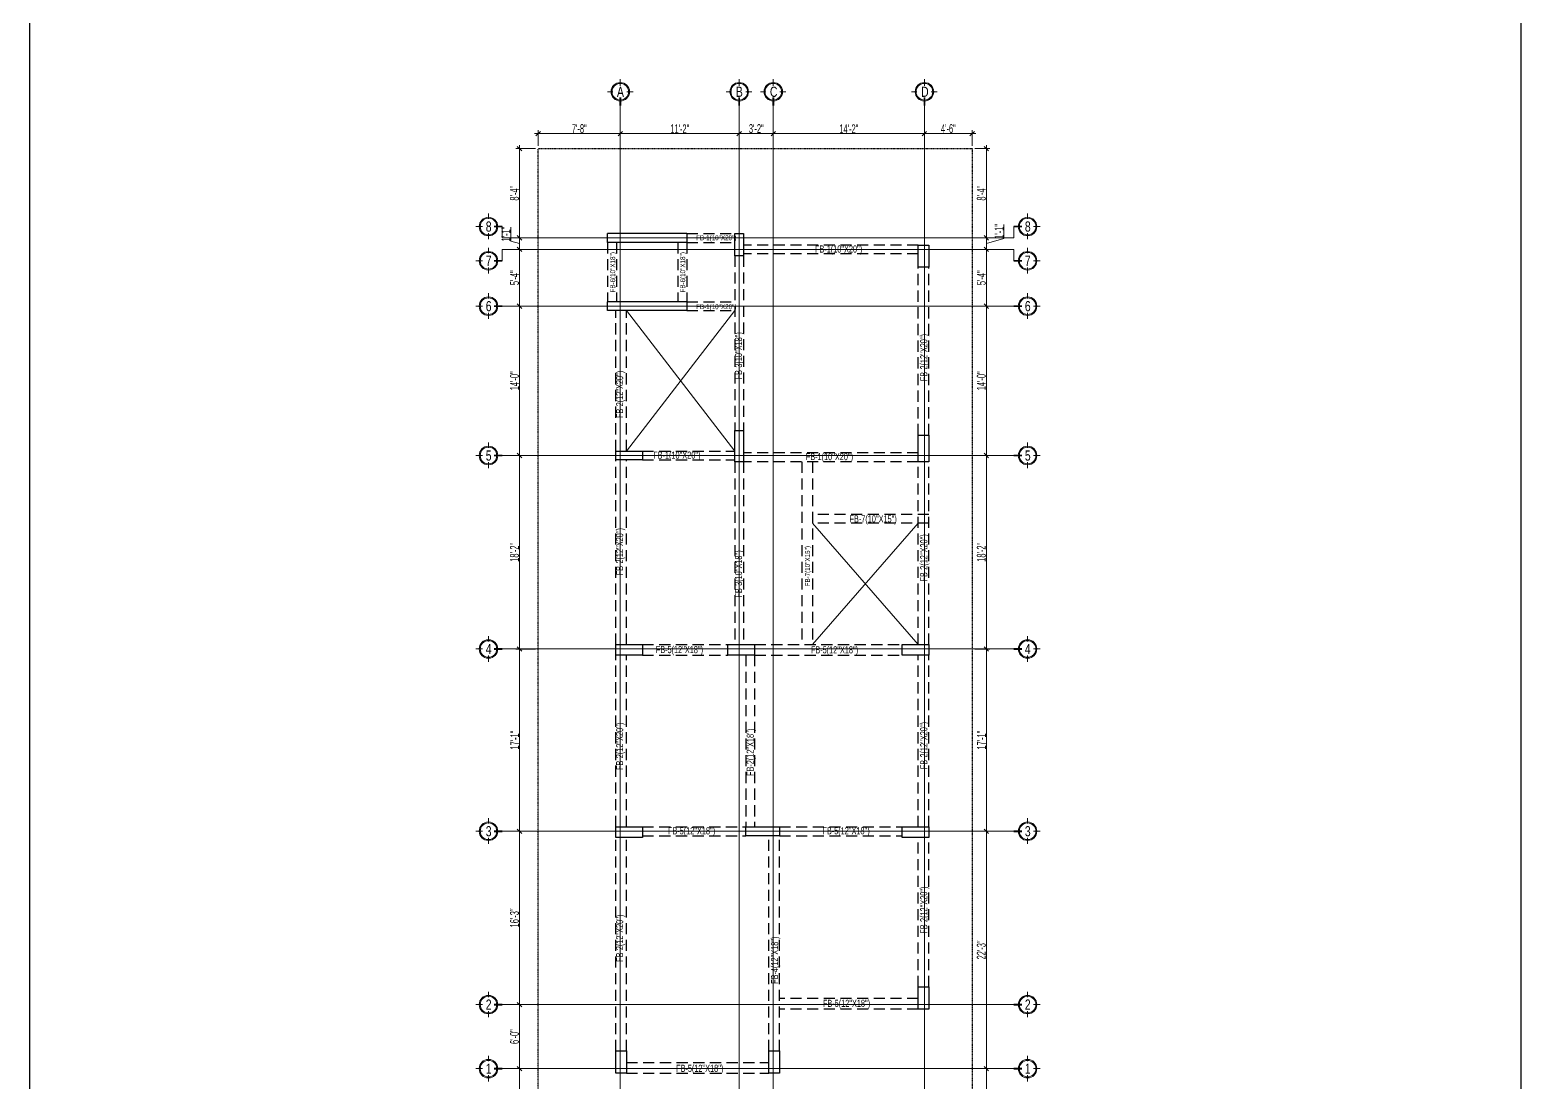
# Model space of a CAD drawing. Header units: inches. Extents: x 283072 to 301462, y 26630 to 62925.
# Drawn here: x 295439 to 297116, y 30678 to 31862 of the extents above; entities that cross this region are included whole.
import ezdxf

# ---------------------------------------------------------------- set-up
doc = ezdxf.new("R2010")
doc.units = ezdxf.units.IN
doc.header["$MEASUREMENT"] = 0
doc.header["$PDMODE"] = 2
for name, pattern in [('ACAD_ISO03W100', [30, 12, -18]), ('CENTER2', [1.125, 0.75, -0.125, 0.125, -0.125]), ('DASHDOT', [25.4, 12.7, -6.35, 0, -6.35]), ('HIDDEN', [0.375, 0.25, -0.125])]:
    doc.linetypes.add(name, pattern=pattern)
doc.layers.get('0').update_dxf_attribs({"lineweight": 5})
for name, color, linetype, lineweight in [('BEAM', 54, 'ACAD_ISO03W100', 5), ('BUILDING_OUTER_P3', 1, 'Continuous', 35), ('column', 1, 'Continuous', 30), ('Dime.', 7, 'Continuous', 15), ('Dimension.', 7, 'Continuous', 5), ('Grid+Di', 194, 'CENTER2', 15)]:
    doc.layers.add(name, color=color, linetype=linetype, lineweight=lineweight)
doc.styles.add('ltcnbt', font='swisscl.ttf', dxfattribs={"width": 0.7, "height": 10})
doc.styles.add('style4', font='swisscl.ttf')
doc.dimstyles.new('SCALE-50', dxfattribs={"dimtxt": 9, "dimasz": 5, "dimexe": 4, "dimexo": 3, "dimgap": 0.5, "dimtad": 1, "dimdec": 0, "dimzin": 3, "dimdsep": 46, "dimlunit": 4, "dimtxsty": 'ltcnbt', "dimblk": 'OBLIQUE', "dimcen": 0.09375, "dimdle": 4, "dimclrd": 252, "dimclre": 252, "dimclrt": 7, "dimadec": 0, "dimazin": 0, "dimtfac": 1, "dimtdec": 0, "dimtofl": 0, "dimtmove": 1, "dimatfit": 3, "dimfxl": 3, "dimtolj": 1, "dimtzin": 0, "dimlwd": 15, "dimlwe": 15, "dimarcsym": 0})

# ---------------------------------------------------------------- blocks, each defined once
blk = doc.blocks.new('GN')
at = {"layer": 'Grid+Di', "color": 5, "linetype": 'ByBlock', "lineweight": 0}
for points in [[(-6.3, 0), (-13.4, 0)], [(0, 8), (0, 13.6)], [(0, -13.4), (0, -7)]]:
    blk.add_lwpolyline(points, dxfattribs=at)
at = {"layer": 'Grid+Di', "color": 5, "linetype": 'ByBlock', "lineweight": 0, "const_width": 2}
blk.add_lwpolyline([(14.5, 0), (5.9, 0)], dxfattribs=at)
at = {"layer": 'Grid+Di', "color": 5, "linetype": 'ByBlock'}
for radius in [9.76, 8.76]:
    blk.add_circle((0, 0), radius, dxfattribs=at)
blk = doc.blocks.new('_Oblique')
at = {"color": 0, "linetype": 'ByBlock', "lineweight": -2}
blk.add_line((-0.5, -0.5), (0.5, 0.5), dxfattribs=at)
blk = doc.blocks.new('*D156')
at = {"layer": 'Defpoints', "color": 0, "linetype": 'ByBlock', "lineweight": 30, "ltscale": 200, "transparency": 16777216}
for p in [(295989.6, 30693.2), (296010.6, 30693.2), (296010.6, 30573.1)]:
    blk.add_point(p, dxfattribs=at)
at = {"layer": 'Dimension.', "color": 252, "lineweight": 15, "ltscale": 200, "transparency": 16777216}
for p, q in [((296007.6, 30693.2), (295985.6, 30693.2)), ((295989.6, 30569.1), (295989.6, 30697.2)), ((296007.6, 30573.1), (295985.6, 30573.1))]:
    blk.add_line(p, q, dxfattribs=at)
at = {"layer": 'Dimension.', "color": 252, "linetype": 'ByBlock', "lineweight": 15, "ltscale": 200, "transparency": 16777216, "xscale": 5, "yscale": 5, "zscale": 5}
for p, rotation in [((295989.6, 30693.2), 90), ((295989.6, 30573.1), 270)]:
    blk.add_blockref('_Oblique', p, dxfattribs=dict(at, rotation=rotation))
at = {"layer": 'Dimension.', "color": 7, "linetype": 'ByBlock', "lineweight": 15, "ltscale": 200, "transparency": 16777216, "insert": (295983.9, 30633.1), "char_height": 10, "attachment_point": 5, "rotation": 90, "style": 'ltcnbt'}
blk.add_mtext('\\A1;10\'-0"', dxfattribs=at)
blk = doc.blocks.new('*D157')
at = {"layer": 'Defpoints', "color": 0, "linetype": 'ByBlock', "lineweight": 30, "ltscale": 200, "transparency": 16777216}
for p in [(295989.6, 30765.2), (296010.6, 30765.2), (296010.6, 30693.2)]:
    blk.add_point(p, dxfattribs=at)
at = {"layer": 'Dimension.', "color": 252, "lineweight": 15, "ltscale": 200, "transparency": 16777216}
for p, q in [((296007.6, 30765.2), (295985.6, 30765.2)), ((295989.6, 30689.2), (295989.6, 30769.2)), ((296007.6, 30693.2), (295985.6, 30693.2))]:
    blk.add_line(p, q, dxfattribs=at)
at = {"layer": 'Dimension.', "color": 252, "linetype": 'ByBlock', "lineweight": 15, "ltscale": 200, "transparency": 16777216, "xscale": 5, "yscale": 5, "zscale": 5}
for p, rotation in [((295989.6, 30765.2), 90), ((295989.6, 30693.2), 270)]:
    blk.add_blockref('_Oblique', p, dxfattribs=dict(at, rotation=rotation))
at = {"layer": 'Dimension.', "color": 7, "linetype": 'ByBlock', "lineweight": 15, "ltscale": 200, "transparency": 16777216, "insert": (295983.9, 30729.2), "char_height": 10, "attachment_point": 5, "rotation": 90, "style": 'ltcnbt'}
blk.add_mtext('\\A1;6\'-0"', dxfattribs=at)
blk = doc.blocks.new('*D158')
at = {"layer": 'Defpoints', "color": 0, "linetype": 'ByBlock', "lineweight": 30, "ltscale": 200, "transparency": 16777216}
for p in [(295989.6, 30960.2), (296010.6, 30960.2), (296010.6, 30765.2)]:
    blk.add_point(p, dxfattribs=at)
at = {"layer": 'Dimension.', "color": 252, "lineweight": 15, "ltscale": 200, "transparency": 16777216}
for p, q in [((296007.6, 30960.2), (295985.6, 30960.2)), ((295989.6, 30761.2), (295989.6, 30964.2)), ((296007.6, 30765.2), (295985.6, 30765.2))]:
    blk.add_line(p, q, dxfattribs=at)
at = {"layer": 'Dimension.', "color": 252, "linetype": 'ByBlock', "lineweight": 15, "ltscale": 200, "transparency": 16777216, "xscale": 5, "yscale": 5, "zscale": 5}
for p, rotation in [((295989.6, 30960.2), 90), ((295989.6, 30765.2), 270)]:
    blk.add_blockref('_Oblique', p, dxfattribs=dict(at, rotation=rotation))
at = {"layer": 'Dimension.', "color": 7, "linetype": 'ByBlock', "lineweight": 15, "ltscale": 200, "transparency": 16777216, "insert": (295983.9, 30862.7), "char_height": 10, "attachment_point": 5, "rotation": 90, "style": 'ltcnbt'}
blk.add_mtext('\\A1;16\'-3"', dxfattribs=at)
blk = doc.blocks.new('*D159')
at = {"layer": 'Defpoints', "color": 0, "linetype": 'ByBlock', "lineweight": 30, "ltscale": 200, "transparency": 16777216}
for p in [(295989.6, 31165.2), (296010.6, 31165.2), (296010.6, 30960.2)]:
    blk.add_point(p, dxfattribs=at)
at = {"layer": 'Dimension.', "color": 252, "lineweight": 15, "ltscale": 200, "transparency": 16777216}
for p, q in [((296007.6, 31165.2), (295985.6, 31165.2)), ((295989.6, 30956.2), (295989.6, 31169.2)), ((296007.6, 30960.2), (295985.6, 30960.2))]:
    blk.add_line(p, q, dxfattribs=at)
at = {"layer": 'Dimension.', "color": 252, "linetype": 'ByBlock', "lineweight": 15, "ltscale": 200, "transparency": 16777216, "xscale": 5, "yscale": 5, "zscale": 5}
for p, rotation in [((295989.6, 31165.2), 90), ((295989.6, 30960.2), 270)]:
    blk.add_blockref('_Oblique', p, dxfattribs=dict(at, rotation=rotation))
at = {"layer": 'Dimension.', "color": 7, "linetype": 'ByBlock', "lineweight": 15, "ltscale": 200, "transparency": 16777216, "insert": (295984.1, 31062.7), "char_height": 10, "attachment_point": 5, "rotation": 90, "style": 'ltcnbt'}
blk.add_mtext('\\A1;17\'-1"', dxfattribs=at)
blk = doc.blocks.new('*D160')
at = {"layer": 'Defpoints', "color": 0, "linetype": 'ByBlock', "lineweight": 30, "ltscale": 200, "transparency": 16777216}
for p in [(295989.6, 31382.9), (296010.6, 31382.9), (296010.6, 31165.2)]:
    blk.add_point(p, dxfattribs=at)
at = {"layer": 'Dimension.', "color": 252, "lineweight": 15, "ltscale": 200, "transparency": 16777216}
for p, q in [((296007.6, 31382.9), (295985.6, 31382.9)), ((295989.6, 31161.2), (295989.6, 31386.9)), ((296007.6, 31165.2), (295985.6, 31165.2))]:
    blk.add_line(p, q, dxfattribs=at)
at = {"layer": 'Dimension.', "color": 252, "linetype": 'ByBlock', "lineweight": 15, "ltscale": 200, "transparency": 16777216, "xscale": 5, "yscale": 5, "zscale": 5}
for p, rotation in [((295989.6, 31382.9), 90), ((295989.6, 31165.2), 270)]:
    blk.add_blockref('_Oblique', p, dxfattribs=dict(at, rotation=rotation))
at = {"layer": 'Dimension.', "color": 7, "linetype": 'ByBlock', "lineweight": 15, "ltscale": 200, "transparency": 16777216, "insert": (295983.9, 31274), "char_height": 10, "attachment_point": 5, "rotation": 90, "style": 'ltcnbt'}
blk.add_mtext('\\A1;18\'-2"', dxfattribs=at)
blk = doc.blocks.new('*D161')
at = {"layer": 'Defpoints', "color": 0, "linetype": 'ByBlock', "lineweight": 30, "ltscale": 200, "transparency": 16777216}
for p in [(295989.6, 31550.9), (296010.6, 31550.9), (296010.6, 31382.9)]:
    blk.add_point(p, dxfattribs=at)
at = {"layer": 'Dimension.', "color": 252, "lineweight": 15, "ltscale": 200, "transparency": 16777216}
for p, q in [((296007.6, 31550.9), (295985.6, 31550.9)), ((295989.6, 31378.9), (295989.6, 31554.9)), ((296007.6, 31382.9), (295985.6, 31382.9))]:
    blk.add_line(p, q, dxfattribs=at)
at = {"layer": 'Dimension.', "color": 252, "linetype": 'ByBlock', "lineweight": 15, "ltscale": 200, "transparency": 16777216, "xscale": 5, "yscale": 5, "zscale": 5}
for p, rotation in [((295989.6, 31550.9), 90), ((295989.6, 31382.9), 270)]:
    blk.add_blockref('_Oblique', p, dxfattribs=dict(at, rotation=rotation))
at = {"layer": 'Dimension.', "color": 7, "linetype": 'ByBlock', "lineweight": 15, "ltscale": 200, "transparency": 16777216, "insert": (295983.9, 31466.9), "char_height": 10, "attachment_point": 5, "rotation": 90, "style": 'ltcnbt'}
blk.add_mtext('\\A1;14\'-0"', dxfattribs=at)
blk = doc.blocks.new('*D162')
at = {"layer": 'Defpoints', "color": 0, "linetype": 'ByBlock', "lineweight": 30, "ltscale": 200, "transparency": 16777216}
for p in [(295989.6, 31614.7), (296010.6, 31614.7), (296010.6, 31550.9)]:
    blk.add_point(p, dxfattribs=at)
at = {"layer": 'Dimension.', "color": 252, "lineweight": 15, "ltscale": 200, "transparency": 16777216}
for p, q in [((296007.6, 31614.7), (295985.6, 31614.7)), ((295989.6, 31546.9), (295989.6, 31618.7)), ((296007.6, 31550.9), (295985.6, 31550.9))]:
    blk.add_line(p, q, dxfattribs=at)
at = {"layer": 'Dimension.', "color": 252, "linetype": 'ByBlock', "lineweight": 15, "ltscale": 200, "transparency": 16777216, "xscale": 5, "yscale": 5, "zscale": 5}
for p, rotation in [((295989.6, 31614.7), 90), ((295989.6, 31550.9), 270)]:
    blk.add_blockref('_Oblique', p, dxfattribs=dict(at, rotation=rotation))
at = {"layer": 'Dimension.', "color": 7, "linetype": 'ByBlock', "lineweight": 15, "ltscale": 200, "transparency": 16777216, "insert": (295984, 31582.8), "char_height": 10, "attachment_point": 5, "rotation": 90, "style": 'ltcnbt'}
blk.add_mtext('\\A1;5\'-4"', dxfattribs=at)
blk = doc.blocks.new('*D163')
at = {"layer": 'Defpoints', "color": 0, "linetype": 'ByBlock', "lineweight": 30, "ltscale": 200, "transparency": 16777216}
for p in [(295989.6, 31627.7), (296010.6, 31627.7), (296010.6, 31614.7)]:
    blk.add_point(p, dxfattribs=at)
at = {"layer": 'Dimension.', "color": 252, "lineweight": 15, "ltscale": 200, "transparency": 16777216}
for p, q in [((295979.8, 31624.1), (295979.8, 31639.9)), ((295989.6, 31610.7), (295989.6, 31631.7)), ((295989.6, 31621.2), (295979.8, 31624.1)), ((296007.6, 31627.7), (295985.6, 31627.7)), ((296007.6, 31614.7), (295985.6, 31614.7))]:
    blk.add_line(p, q, dxfattribs=at)
at = {"layer": 'Dimension.', "color": 252, "linetype": 'ByBlock', "lineweight": 15, "ltscale": 200, "transparency": 16777216, "xscale": 5, "yscale": 5, "zscale": 5}
for p, rotation in [((295989.6, 31627.7), 90), ((295989.6, 31614.7), 270)]:
    blk.add_blockref('_Oblique', p, dxfattribs=dict(at, rotation=rotation))
at = {"layer": 'Dimension.', "color": 7, "linetype": 'ByBlock', "lineweight": 15, "ltscale": 200, "transparency": 16777216, "insert": (295974.3, 31632), "char_height": 10, "attachment_point": 5, "rotation": 90, "style": 'ltcnbt'}
blk.add_mtext('\\A1;1\'-1"', dxfattribs=at)
blk = doc.blocks.new('*D164')
at = {"layer": 'Defpoints', "color": 0, "linetype": 'ByBlock', "lineweight": 30, "ltscale": 200, "transparency": 16777216}
for p in [(295989.6, 31728.1), (296010.6, 31728.1), (296010.6, 31627.7)]:
    blk.add_point(p, dxfattribs=at)
at = {"layer": 'Dimension.', "color": 252, "lineweight": 15, "ltscale": 200, "transparency": 16777216}
for p, q in [((295989.6, 31623.7), (295989.6, 31732.1)), ((296007.6, 31728.1), (295985.6, 31728.1)), ((296007.6, 31627.7), (295985.6, 31627.7))]:
    blk.add_line(p, q, dxfattribs=at)
at = {"layer": 'Dimension.', "color": 252, "linetype": 'ByBlock', "lineweight": 15, "ltscale": 200, "transparency": 16777216, "xscale": 5, "yscale": 5, "zscale": 5}
for p, rotation in [((295989.6, 31728.1), 90), ((295989.6, 31627.7), 270)]:
    blk.add_blockref('_Oblique', p, dxfattribs=dict(at, rotation=rotation))
at = {"layer": 'Dimension.', "color": 7, "linetype": 'ByBlock', "lineweight": 15, "ltscale": 200, "transparency": 16777216, "insert": (295983.9, 31677.9), "char_height": 10, "attachment_point": 5, "rotation": 90, "style": 'ltcnbt'}
blk.add_mtext('\\A1;8\'-4"', dxfattribs=at)
blk = doc.blocks.new('*D165')
at = {"layer": 'Defpoints', "color": 0, "linetype": 'ByBlock', "lineweight": 30, "ltscale": 200, "transparency": 16777216}
for p in [(296102.9, 31744.9), (296010.6, 31728.1), (296102.9, 31728.1)]:
    blk.add_point(p, dxfattribs=at)
at = {"layer": 'Dimension.', "color": 252, "lineweight": 15, "ltscale": 200, "transparency": 16777216}
for p, q in [((296010.6, 31731.1), (296010.6, 31748.9)), ((296102.9, 31731.1), (296102.9, 31748.9)), ((296006.6, 31744.9), (296106.9, 31744.9))]:
    blk.add_line(p, q, dxfattribs=at)
at = {"layer": 'Dimension.', "color": 252, "linetype": 'ByBlock', "lineweight": 15, "ltscale": 200, "transparency": 16777216, "xscale": 5, "yscale": 5, "zscale": 5, "rotation": 180}
blk.add_blockref('_Oblique', (296010.6, 31744.9), dxfattribs=at)
at = {"layer": 'Dimension.', "color": 252, "linetype": 'ByBlock', "lineweight": 15, "ltscale": 200, "transparency": 16777216, "xscale": 5, "yscale": 5, "zscale": 5}
blk.add_blockref('_Oblique', (296102.9, 31744.9), dxfattribs=at)
at = {"layer": 'Dimension.', "color": 7, "linetype": 'ByBlock', "lineweight": 15, "ltscale": 200, "transparency": 16777216, "insert": (296056.8, 31750.5), "char_height": 10, "attachment_point": 5, "style": 'ltcnbt'}
blk.add_mtext('\\A1;7\'-8"', dxfattribs=at)
blk = doc.blocks.new('*D166')
at = {"layer": 'Defpoints', "color": 0, "linetype": 'ByBlock', "lineweight": 30, "ltscale": 200, "transparency": 16777216}
for p in [(296236.6, 31744.9), (296102.9, 31728.1), (296236.6, 31728.1)]:
    blk.add_point(p, dxfattribs=at)
at = {"layer": 'Dimension.', "color": 252, "lineweight": 15, "ltscale": 200, "transparency": 16777216}
for p, q in [((296102.9, 31731.1), (296102.9, 31748.9)), ((296236.6, 31731.1), (296236.6, 31748.9)), ((296098.9, 31744.9), (296240.6, 31744.9))]:
    blk.add_line(p, q, dxfattribs=at)
at = {"layer": 'Dimension.', "color": 252, "linetype": 'ByBlock', "lineweight": 15, "ltscale": 200, "transparency": 16777216, "xscale": 5, "yscale": 5, "zscale": 5, "rotation": 180}
blk.add_blockref('_Oblique', (296102.9, 31744.9), dxfattribs=at)
at = {"layer": 'Dimension.', "color": 252, "linetype": 'ByBlock', "lineweight": 15, "ltscale": 200, "transparency": 16777216, "xscale": 5, "yscale": 5, "zscale": 5}
blk.add_blockref('_Oblique', (296236.6, 31744.9), dxfattribs=at)
at = {"layer": 'Dimension.', "color": 7, "linetype": 'ByBlock', "lineweight": 15, "ltscale": 200, "transparency": 16777216, "insert": (296169.8, 31750.4), "char_height": 10, "attachment_point": 5, "style": 'ltcnbt'}
blk.add_mtext('\\A1;11\'-2"', dxfattribs=at)
blk = doc.blocks.new('*D167')
at = {"layer": 'Defpoints', "color": 0, "linetype": 'ByBlock', "lineweight": 30, "ltscale": 200, "transparency": 16777216}
for p in [(296274.9, 31744.9), (296236.6, 31728.1), (296274.9, 31728.1)]:
    blk.add_point(p, dxfattribs=at)
at = {"layer": 'Dimension.', "color": 252, "lineweight": 15, "ltscale": 200, "transparency": 16777216}
for p, q in [((296236.6, 31731.1), (296236.6, 31748.9)), ((296274.9, 31731.1), (296274.9, 31748.9)), ((296232.6, 31744.9), (296278.9, 31744.9))]:
    blk.add_line(p, q, dxfattribs=at)
at = {"layer": 'Dimension.', "color": 252, "linetype": 'ByBlock', "lineweight": 15, "ltscale": 200, "transparency": 16777216, "xscale": 5, "yscale": 5, "zscale": 5, "rotation": 180}
blk.add_blockref('_Oblique', (296236.6, 31744.9), dxfattribs=at)
at = {"layer": 'Dimension.', "color": 252, "linetype": 'ByBlock', "lineweight": 15, "ltscale": 200, "transparency": 16777216, "xscale": 5, "yscale": 5, "zscale": 5}
blk.add_blockref('_Oblique', (296274.9, 31744.9), dxfattribs=at)
at = {"layer": 'Dimension.', "color": 7, "linetype": 'ByBlock', "lineweight": 15, "ltscale": 200, "transparency": 16777216, "insert": (296255.8, 31750.5), "char_height": 10, "attachment_point": 5, "style": 'ltcnbt'}
blk.add_mtext('\\A1;3\'-2"', dxfattribs=at)
blk = doc.blocks.new('*D168')
at = {"layer": 'Defpoints', "color": 0, "linetype": 'ByBlock', "lineweight": 30, "ltscale": 200, "transparency": 16777216}
for p in [(296444.9, 31744.9), (296274.9, 31728.1), (296444.9, 31728.1)]:
    blk.add_point(p, dxfattribs=at)
at = {"layer": 'Dimension.', "color": 252, "lineweight": 15, "ltscale": 200, "transparency": 16777216}
for p, q in [((296274.9, 31731.1), (296274.9, 31748.9)), ((296444.9, 31731.1), (296444.9, 31748.9)), ((296270.9, 31744.9), (296448.9, 31744.9))]:
    blk.add_line(p, q, dxfattribs=at)
at = {"layer": 'Dimension.', "color": 252, "linetype": 'ByBlock', "lineweight": 15, "ltscale": 200, "transparency": 16777216, "xscale": 5, "yscale": 5, "zscale": 5, "rotation": 180}
blk.add_blockref('_Oblique', (296274.9, 31744.9), dxfattribs=at)
at = {"layer": 'Dimension.', "color": 252, "linetype": 'ByBlock', "lineweight": 15, "ltscale": 200, "transparency": 16777216, "xscale": 5, "yscale": 5, "zscale": 5}
blk.add_blockref('_Oblique', (296444.9, 31744.9), dxfattribs=at)
at = {"layer": 'Dimension.', "color": 7, "linetype": 'ByBlock', "lineweight": 15, "ltscale": 200, "transparency": 16777216, "insert": (296359.9, 31750.4), "char_height": 10, "attachment_point": 5, "style": 'ltcnbt'}
blk.add_mtext('\\A1;14\'-2"', dxfattribs=at)
blk = doc.blocks.new('*D169')
at = {"layer": 'Defpoints', "color": 0, "linetype": 'ByBlock', "lineweight": 30, "ltscale": 200, "transparency": 16777216}
for p in [(296498.6, 31744.9), (296444.9, 31728.1), (296498.6, 31728.1)]:
    blk.add_point(p, dxfattribs=at)
at = {"layer": 'Dimension.', "color": 252, "lineweight": 15, "ltscale": 200, "transparency": 16777216}
for p, q in [((296444.9, 31731.1), (296444.9, 31748.9)), ((296498.6, 31731.1), (296498.6, 31748.9)), ((296440.9, 31744.9), (296502.6, 31744.9))]:
    blk.add_line(p, q, dxfattribs=at)
at = {"layer": 'Dimension.', "color": 252, "linetype": 'ByBlock', "lineweight": 15, "ltscale": 200, "transparency": 16777216, "xscale": 5, "yscale": 5, "zscale": 5, "rotation": 180}
blk.add_blockref('_Oblique', (296444.9, 31744.9), dxfattribs=at)
at = {"layer": 'Dimension.', "color": 252, "linetype": 'ByBlock', "lineweight": 15, "ltscale": 200, "transparency": 16777216, "xscale": 5, "yscale": 5, "zscale": 5}
blk.add_blockref('_Oblique', (296498.6, 31744.9), dxfattribs=at)
at = {"layer": 'Dimension.', "color": 7, "linetype": 'ByBlock', "lineweight": 15, "ltscale": 200, "transparency": 16777216, "insert": (296471.8, 31750.5), "char_height": 10, "attachment_point": 5, "style": 'ltcnbt'}
blk.add_mtext('\\A1;4\'-6"', dxfattribs=at)
blk = doc.blocks.new('*D170')
at = {"layer": 'Defpoints', "color": 0, "linetype": 'ByBlock', "lineweight": 30, "ltscale": 200, "transparency": 16777216}
for p in [(296498.6, 30693.2), (296514.5, 30693.2), (296498.6, 30573.1)]:
    blk.add_point(p, dxfattribs=at)
at = {"layer": 'Dimension.', "color": 252, "lineweight": 15, "ltscale": 200, "transparency": 16777216}
for p, q in [((296501.6, 30693.2), (296518.5, 30693.2)), ((296514.5, 30569.1), (296514.5, 30697.2)), ((296501.6, 30573.1), (296518.5, 30573.1))]:
    blk.add_line(p, q, dxfattribs=at)
at = {"layer": 'Dimension.', "color": 252, "linetype": 'ByBlock', "lineweight": 15, "ltscale": 200, "transparency": 16777216, "xscale": 5, "yscale": 5, "zscale": 5}
for p, rotation in [((296514.5, 30693.2), 90), ((296514.5, 30573.1), 270)]:
    blk.add_blockref('_Oblique', p, dxfattribs=dict(at, rotation=rotation))
at = {"layer": 'Dimension.', "color": 7, "linetype": 'ByBlock', "lineweight": 15, "ltscale": 200, "transparency": 16777216, "insert": (296508.9, 30633.1), "char_height": 10, "attachment_point": 5, "rotation": 90, "style": 'ltcnbt'}
blk.add_mtext('\\A1;10\'-0"', dxfattribs=at)
blk = doc.blocks.new('*D171')
at = {"layer": 'Defpoints', "color": 0, "linetype": 'ByBlock', "lineweight": 30, "ltscale": 200, "transparency": 16777216}
for p in [(296498.6, 30960.2), (296514.5, 30960.2), (296498.6, 30693.2)]:
    blk.add_point(p, dxfattribs=at)
at = {"layer": 'Dimension.', "color": 252, "lineweight": 15, "ltscale": 200, "transparency": 16777216}
for p, q in [((296501.6, 30960.2), (296518.5, 30960.2)), ((296514.5, 30689.2), (296514.5, 30964.2)), ((296501.6, 30693.2), (296518.5, 30693.2))]:
    blk.add_line(p, q, dxfattribs=at)
at = {"layer": 'Dimension.', "color": 252, "linetype": 'ByBlock', "lineweight": 15, "ltscale": 200, "transparency": 16777216, "xscale": 5, "yscale": 5, "zscale": 5}
for p, rotation in [((296514.5, 30960.2), 90), ((296514.5, 30693.2), 270)]:
    blk.add_blockref('_Oblique', p, dxfattribs=dict(at, rotation=rotation))
at = {"layer": 'Dimension.', "color": 7, "linetype": 'ByBlock', "lineweight": 15, "ltscale": 200, "transparency": 16777216, "insert": (296508.9, 30826.7), "char_height": 10, "attachment_point": 5, "rotation": 90, "style": 'ltcnbt'}
blk.add_mtext('\\A1;22\'-3"', dxfattribs=at)
blk = doc.blocks.new('*D172')
at = {"layer": 'Defpoints', "color": 0, "linetype": 'ByBlock', "lineweight": 30, "ltscale": 200, "transparency": 16777216}
for p in [(296498.6, 31165.2), (296514.5, 31165.2), (296498.6, 30960.2)]:
    blk.add_point(p, dxfattribs=at)
at = {"layer": 'Dimension.', "color": 252, "lineweight": 15, "ltscale": 200, "transparency": 16777216}
for p, q in [((296501.6, 31165.2), (296518.5, 31165.2)), ((296514.5, 30956.2), (296514.5, 31169.2)), ((296501.6, 30960.2), (296518.5, 30960.2))]:
    blk.add_line(p, q, dxfattribs=at)
at = {"layer": 'Dimension.', "color": 252, "linetype": 'ByBlock', "lineweight": 15, "ltscale": 200, "transparency": 16777216, "xscale": 5, "yscale": 5, "zscale": 5}
for p, rotation in [((296514.5, 31165.2), 90), ((296514.5, 30960.2), 270)]:
    blk.add_blockref('_Oblique', p, dxfattribs=dict(at, rotation=rotation))
at = {"layer": 'Dimension.', "color": 7, "linetype": 'ByBlock', "lineweight": 15, "ltscale": 200, "transparency": 16777216, "insert": (296509, 31062.7), "char_height": 10, "attachment_point": 5, "rotation": 90, "style": 'ltcnbt'}
blk.add_mtext('\\A1;17\'-1"', dxfattribs=at)
blk = doc.blocks.new('*D173')
at = {"layer": 'Defpoints', "color": 0, "linetype": 'ByBlock', "lineweight": 30, "ltscale": 200, "transparency": 16777216}
for p in [(296498.6, 31382.9), (296514.5, 31382.9), (296498.6, 31165.2)]:
    blk.add_point(p, dxfattribs=at)
at = {"layer": 'Dimension.', "color": 252, "lineweight": 15, "ltscale": 200, "transparency": 16777216}
for p, q in [((296501.6, 31382.9), (296518.5, 31382.9)), ((296514.5, 31161.2), (296514.5, 31386.9)), ((296501.6, 31165.2), (296518.5, 31165.2))]:
    blk.add_line(p, q, dxfattribs=at)
at = {"layer": 'Dimension.', "color": 252, "linetype": 'ByBlock', "lineweight": 15, "ltscale": 200, "transparency": 16777216, "xscale": 5, "yscale": 5, "zscale": 5}
for p, rotation in [((296514.5, 31382.9), 90), ((296514.5, 31165.2), 270)]:
    blk.add_blockref('_Oblique', p, dxfattribs=dict(at, rotation=rotation))
at = {"layer": 'Dimension.', "color": 7, "linetype": 'ByBlock', "lineweight": 15, "ltscale": 200, "transparency": 16777216, "insert": (296508.9, 31274), "char_height": 10, "attachment_point": 5, "rotation": 90, "style": 'ltcnbt'}
blk.add_mtext('\\A1;18\'-2"', dxfattribs=at)
blk = doc.blocks.new('*D174')
at = {"layer": 'Defpoints', "color": 0, "linetype": 'ByBlock', "lineweight": 30, "ltscale": 200, "transparency": 16777216}
for p in [(296498.6, 31550.9), (296514.5, 31550.9), (296498.6, 31382.9)]:
    blk.add_point(p, dxfattribs=at)
at = {"layer": 'Dimension.', "color": 252, "lineweight": 15, "ltscale": 200, "transparency": 16777216}
for p, q in [((296501.6, 31550.9), (296518.5, 31550.9)), ((296514.5, 31378.9), (296514.5, 31554.9)), ((296501.6, 31382.9), (296518.5, 31382.9))]:
    blk.add_line(p, q, dxfattribs=at)
at = {"layer": 'Dimension.', "color": 252, "linetype": 'ByBlock', "lineweight": 15, "ltscale": 200, "transparency": 16777216, "xscale": 5, "yscale": 5, "zscale": 5}
for p, rotation in [((296514.5, 31550.9), 90), ((296514.5, 31382.9), 270)]:
    blk.add_blockref('_Oblique', p, dxfattribs=dict(at, rotation=rotation))
at = {"layer": 'Dimension.', "color": 7, "linetype": 'ByBlock', "lineweight": 15, "ltscale": 200, "transparency": 16777216, "insert": (296508.9, 31466.9), "char_height": 10, "attachment_point": 5, "rotation": 90, "style": 'ltcnbt'}
blk.add_mtext('\\A1;14\'-0"', dxfattribs=at)
blk = doc.blocks.new('*D175')
at = {"layer": 'Defpoints', "color": 0, "linetype": 'ByBlock', "lineweight": 30, "ltscale": 200, "transparency": 16777216}
for p in [(296498.6, 31614.7), (296514.5, 31614.7), (296498.6, 31550.9)]:
    blk.add_point(p, dxfattribs=at)
at = {"layer": 'Dimension.', "color": 252, "lineweight": 15, "ltscale": 200, "transparency": 16777216}
for p, q in [((296501.6, 31614.7), (296518.5, 31614.7)), ((296514.5, 31546.9), (296514.5, 31618.7)), ((296501.6, 31550.9), (296518.5, 31550.9))]:
    blk.add_line(p, q, dxfattribs=at)
at = {"layer": 'Dimension.', "color": 252, "linetype": 'ByBlock', "lineweight": 15, "ltscale": 200, "transparency": 16777216, "xscale": 5, "yscale": 5, "zscale": 5}
for p, rotation in [((296514.5, 31614.7), 90), ((296514.5, 31550.9), 270)]:
    blk.add_blockref('_Oblique', p, dxfattribs=dict(at, rotation=rotation))
at = {"layer": 'Dimension.', "color": 7, "linetype": 'ByBlock', "lineweight": 15, "ltscale": 200, "transparency": 16777216, "insert": (296508.9, 31582.8), "char_height": 10, "attachment_point": 5, "rotation": 90, "style": 'ltcnbt'}
blk.add_mtext('\\A1;5\'-4"', dxfattribs=at)
blk = doc.blocks.new('*D176')
at = {"layer": 'Defpoints', "color": 0, "linetype": 'ByBlock', "lineweight": 30, "ltscale": 200, "transparency": 16777216}
for p in [(296498.6, 31627.7), (296498.6, 31614.7), (296514.5, 31627.7)]:
    blk.add_point(p, dxfattribs=at)
at = {"layer": 'Dimension.', "color": 252, "lineweight": 15, "ltscale": 200, "transparency": 16777216}
for p, q in [((296514.5, 31610.7), (296514.5, 31631.7)), ((296534.3, 31627.1), (296534.3, 31642.9)), ((296501.6, 31627.7), (296518.5, 31627.7)), ((296501.6, 31614.7), (296518.5, 31614.7)), ((296514.5, 31621.2), (296534.3, 31627.1))]:
    blk.add_line(p, q, dxfattribs=at)
at = {"layer": 'Dimension.', "color": 252, "linetype": 'ByBlock', "lineweight": 15, "ltscale": 200, "transparency": 16777216, "xscale": 5, "yscale": 5, "zscale": 5}
for p, rotation in [((296514.5, 31627.7), 90), ((296514.5, 31614.7), 270)]:
    blk.add_blockref('_Oblique', p, dxfattribs=dict(at, rotation=rotation))
at = {"layer": 'Dimension.', "color": 7, "linetype": 'ByBlock', "lineweight": 15, "ltscale": 200, "transparency": 16777216, "insert": (296528.8, 31635), "char_height": 10, "attachment_point": 5, "rotation": 90, "style": 'ltcnbt'}
blk.add_mtext('\\A1;1\'-1"', dxfattribs=at)
blk = doc.blocks.new('*D177')
at = {"layer": 'Defpoints', "color": 0, "linetype": 'ByBlock', "lineweight": 30, "ltscale": 200, "transparency": 16777216}
for p in [(296498.6, 31728.1), (296514.5, 31728.1), (296498.6, 31627.7)]:
    blk.add_point(p, dxfattribs=at)
at = {"layer": 'Dimension.', "color": 252, "lineweight": 15, "ltscale": 200, "transparency": 16777216}
for p, q in [((296514.5, 31623.7), (296514.5, 31732.1)), ((296501.6, 31728.1), (296518.5, 31728.1)), ((296501.6, 31627.7), (296518.5, 31627.7))]:
    blk.add_line(p, q, dxfattribs=at)
at = {"layer": 'Dimension.', "color": 252, "linetype": 'ByBlock', "lineweight": 15, "ltscale": 200, "transparency": 16777216, "xscale": 5, "yscale": 5, "zscale": 5}
for p, rotation in [((296514.5, 31728.1), 90), ((296514.5, 31627.7), 270)]:
    blk.add_blockref('_Oblique', p, dxfattribs=dict(at, rotation=rotation))
at = {"layer": 'Dimension.', "color": 7, "linetype": 'ByBlock', "lineweight": 15, "ltscale": 200, "transparency": 16777216, "insert": (296508.9, 31677.9), "char_height": 10, "attachment_point": 5, "rotation": 90, "style": 'ltcnbt'}
blk.add_mtext('\\A1;8\'-4"', dxfattribs=at)

msp = doc.modelspace()

# ---------------------------------------------------------------- linework, layer by layer
at = {"layer": 'BEAM', "color": 3, "linetype": 'HIDDEN', "lineweight": 30, "ltscale": 50}
for p, q in [((296177.60761, 31632.65949), (296231.60761, 31632.65949)), ((296088.65287, 31622.65949), (296088.65287, 31555.85054)), ((296098.65287, 31622.65949), (296098.65287, 31555.85054)), ((296167.60761, 31622.65949), (296167.60761, 31555.85054)), ((296177.60761, 31622.65949), (296231.60761, 31622.65949)), ((296177.60761, 31622.65949), (296177.60761, 31555.85054)), ((296437.92011, 31619.65949), (296241.60761, 31619.65949)), ((296231.60761, 31607.65949), (296231.60761, 31410.85054)), ((296437.92011, 31609.65949), (296241.60761, 31609.65949)), ((296241.60761, 31607.65949), (296241.60761, 31410.85054)), ((296437.92011, 31405.85054), (296437.92011, 31594.65949)), ((296449.92011, 31405.85054), (296449.92011, 31594.65949)), ((296097.91788, 31387.85054), (296097.91788, 31545.85054)), ((296109.91788, 31387.85054), (296109.91788, 31545.85054)), ((296177.60761, 31555.85054), (296231.60761, 31555.85054)), ((296177.60761, 31545.85054), (296231.60761, 31545.85054)), ((296097.91788, 31170.23511), (296097.91788, 31377.85054)), ((296109.91788, 31170.23511), (296109.91788, 31377.85054)), ((296127.91788, 31387.85054), (296231.60761, 31387.85054)), ((296127.91788, 31377.85054), (296231.60761, 31377.85054)), ((296437.92011, 31385.85054), (296241.60761, 31385.85054)), ((296231.60761, 31375.85054), (296231.60761, 31170.23511)), ((296241.60761, 31375.85054), (296241.60761, 31170.23511)), ((296437.92011, 31375.85054), (296241.60761, 31375.85054)), ((296306.92235, 31375.85054), (296306.92235, 31170.23511)), ((296318.92235, 31375.85054), (296318.92235, 31170.23511)), ((296437.92011, 31170.23511), (296437.92011, 31375.85054)), ((296449.92011, 31170.23511), (296449.92011, 31375.85054)), ((296449.92011, 31316.67261), (296318.92235, 31316.67261)), ((296449.92011, 31306.67261), (296318.92235, 31306.67261)), ((296127.91788, 31170.23511), (296223.92235, 31170.23511)), ((296253.92235, 31170.23511), (296419.92011, 31170.23511)), ((296097.91788, 30965.23511), (296097.91788, 31158.23511)), ((296109.91788, 30965.23511), (296109.91788, 31158.23511)), ((296127.91788, 31158.23511), (296223.92235, 31158.23511)), ((296243.92235, 31158.23511), (296243.92235, 30965.23511)), ((296253.92235, 31158.23511), (296253.92235, 30965.23511)), ((296253.92235, 31158.23511), (296419.92011, 31158.23511)), ((296437.92011, 30965.23511), (296437.92011, 31158.23511)), ((296449.92011, 30965.23511), (296449.92011, 31158.23511)), ((296127.91788, 30965.23511), (296243.92235, 30965.23511)), ((296281.92012, 30965.23511), (296419.92011, 30965.23511)), ((296097.91788, 30713.15655), (296097.91788, 30953.23511)), ((296109.91788, 30713.15655), (296109.91788, 30953.23511)), ((296127.91788, 30955.23511), (296243.92235, 30955.23511)), ((296269.92011, 30713.15655), (296269.92012, 30955.23511)), ((296281.92011, 30713.15655), (296281.92012, 30955.23511)), ((296281.92012, 30955.23511), (296419.92011, 30955.23511)), ((296437.92011, 30785.21906), (296437.92011, 30953.23511)), ((296449.92011, 30785.21906), (296449.92011, 30953.23511)), ((296437.92011, 30772.21906), (296281.92011, 30772.21906)), ((296437.92011, 30760.21906), (296281.92011, 30760.21906)), ((296109.91788, 30700.15655), (296269.92011, 30700.15655)), ((296109.91788, 30688.15655), (296269.92011, 30688.15655))]:
    msp.add_line(p, q, dxfattribs=at)
at = {"layer": 'BUILDING_OUTER_P3', "linetype": 'DASHDOT', "lineweight": 30, "ltscale": 0.02}
for p, q in [((296010.60761, 30573.07655), (296010.60761, 31728.07655)), ((296010.60761, 31728.07655), (296498.60761, 31728.07655)), ((296010.60761, 30573.07655), (296010.60761, 31728.07655)), ((296498.60761, 31728.07655), (296498.60761, 30573.07655))]:
    msp.add_line(p, q, dxfattribs=at)
at = {"layer": 'column'}
for p, q in [((296088.65287, 31622.65949), (296088.65287, 31632.65949)), ((296177.60761, 31632.65949), (296088.65287, 31632.65949)), ((296177.60761, 31632.65949), (296177.60761, 31622.65949)), ((296177.60761, 31622.65949), (296088.65287, 31622.65949)), ((296088.65287, 31545.85054), (296088.65287, 31555.85054)), ((296177.60761, 31555.85054), (296088.65287, 31555.85054)), ((296177.60761, 31545.85054), (296088.65287, 31545.85054)), ((296177.60761, 31555.85054), (296177.60761, 31545.85054))]:
    msp.add_line(p, q, dxfattribs=at)
for points in [[(296231.60761, 31632.65949), (296241.60761, 31632.65949), (296241.60761, 31607.65949), (296231.60761, 31607.65949)], [(296437.92011, 31619.65949), (296449.92011, 31619.65949), (296449.92011, 31594.65949), (296437.92011, 31594.65949)], [(296231.60761, 31410.85054), (296241.60761, 31410.85054), (296241.60761, 31375.85054), (296231.60761, 31375.85054)], [(296437.92011, 31405.85054), (296449.92011, 31405.85054), (296449.92011, 31375.85054), (296437.92011, 31375.85054)], [(296097.91788, 31377.85054), (296097.91788, 31387.85054), (296127.91788, 31387.85054), (296127.91788, 31377.85054)], [(296097.91788, 31158.23511), (296097.91788, 31170.23511), (296127.91788, 31170.23511), (296127.91788, 31158.23511)], [(296223.92235, 31158.23511), (296223.92235, 31170.23511), (296253.92235, 31170.23511), (296253.92235, 31158.23511)], [(296419.92011, 31158.23511), (296419.92011, 31170.23511), (296449.92011, 31170.23511), (296449.92011, 31158.23511)], [(296097.91788, 30953.23511), (296097.91788, 30965.23511), (296127.91788, 30965.23511), (296127.91788, 30953.23511)], [(296243.92235, 30955.23511), (296243.92235, 30965.23511), (296281.92012, 30965.23511), (296281.92012, 30955.23511)], [(296419.92011, 30953.23511), (296419.92011, 30965.23511), (296449.92011, 30965.23511), (296449.92011, 30953.23511)], [(296437.92011, 30785.21906), (296449.92011, 30785.21906), (296449.92011, 30760.21906), (296437.92011, 30760.21906)], [(296097.91788, 30713.15655), (296109.91788, 30713.15655), (296109.91788, 30688.15655), (296097.91788, 30688.15655)], [(296269.92011, 30713.15655), (296281.92011, 30713.15655), (296281.92011, 30688.15655), (296269.92011, 30688.15655)]]:
    msp.add_lwpolyline(points, close=True, dxfattribs=at)
at = {"layer": 'Dimension.', "color": 6, "linetype": 'ByBlock', "lineweight": 30, "ltscale": 200}
for p, q in [((297115.92011, 30302.57655), (297115.92011, 36969.57655)), ((295438.92011, 28466.07655), (295438.92011, 34061.57655))]:
    msp.add_line(p, q, dxfattribs=at)
at = {"layer": 'Dimension.', "linetype": 'ByBlock', "lineweight": 15, "ltscale": 200}
for p, q in [((296109.91788, 31545.85054), (296231.60761, 31387.85054)), ((296109.91788, 31387.85054), (296231.60761, 31545.85054)), ((296318.92235, 31306.67261), (296437.92011, 31170.23511)), ((296318.92235, 31170.23511), (296437.92011, 31306.67261))]:
    msp.add_line(p, q, dxfattribs=at)
at = {"layer": 'Grid+Di', "linetype": 'ByBlock', "lineweight": 15, "ltscale": 200}
for p, q in [((296102.91788, 31776.5805), (296102.91788, 30510.47835)), ((296236.60761, 31776.5805), (296236.60761, 30510.47835)), ((296274.92011, 31776.5805), (296274.92011, 30510.47835)), ((296444.92011, 31776.5805), (296444.92011, 30510.47835)), ((295970.11071, 31640.41678), (295970.11071, 31627.65949)), ((296545.44255, 31640.41678), (296545.44255, 31627.65949)), ((296545.44255, 31627.65949), (295970.11071, 31627.65949)), ((296545.44255, 31614.65949), (295970.11071, 31614.65949)), ((295970.11071, 31614.65949), (295970.11071, 31601.9022)), ((296545.44255, 31614.65949), (296545.44255, 31601.9022)), ((296545.44255, 31550.85054), (295970.11071, 31550.85054)), ((296545.44255, 31382.85054), (295970.11071, 31382.85054)), ((296545.44255, 31165.23511), (295970.11071, 31165.23511)), ((296545.44255, 30960.23511), (295970.11071, 30960.23511)), ((296545.44255, 30765.21906), (295970.11071, 30765.21906)), ((296545.44255, 30693.15655), (295970.11071, 30693.15655))]:
    msp.add_line(p, q, dxfattribs=at)

# ---------------------------------------------------------------- block references
at = {"layer": 'Dime.', "xscale": -1.066601249971427, "yscale": 1.066601249971427, "zscale": 1.06660125, "rotation": 90}
for p in [(296102.91788, 31792.01538), (296236.60761, 31792.01538), (296274.92011, 31792.01538), (296444.92011, 31792.01538)]:
    msp.add_blockref('GN', p, dxfattribs=at)
at = {"layer": 'Dime.', "yscale": 1.066601249971427, "zscale": 1.06660125}
for p, xscale in [((295954.67582, 31640.41678), 1.066601249971427), ((296560.87743, 31640.41678), -1.066601249971427), ((295954.67582, 31601.9022), 1.066601249971427), ((296560.87743, 31601.9022), -1.066601249971427), ((295954.67582, 31550.85054), 1.066601249971427), ((296560.87743, 31550.85054), -1.066601249971427), ((295954.67582, 31382.85054), 1.066601249971427), ((296560.87743, 31382.85054), -1.066601249971427), ((295954.67582, 31165.23511), 1.066601249971427), ((296560.87743, 31165.23511), -1.066601249971427), ((295954.67582, 30960.23511), 1.066601249971427), ((296560.87743, 30960.23511), -1.066601249971427), ((295954.67582, 30765.21906), 1.066601249971427), ((296560.87743, 30765.21906), -1.066601249971427), ((295954.67582, 30693.15655), 1.066601249971427), ((296560.87743, 30693.15655), -1.066601249971427)]:
    msp.add_blockref('GN', p, dxfattribs=dict(at, xscale=xscale))

# ---------------------------------------------------------------- texts
at = {"layer": 'Dime.', "style": 'style4'}
for s, height, p in [('A', 11.4075, (296099.15331, 31786.32115, 0.75826)), ('B', 11.4075, (296232.84304, 31786.32115, 0.75826)), ('C', 11.4075, (296271.15555, 31786.32115, 0.75826)), ('D', 11.4075, (296441.15555, 31786.32115, 0.75826)), ('8', 11.4075, (295951.62536, 31634.72254, 0.75826)), ('8', 11.4075, (296557.82697, 31634.72254, 0.75826)), ("FB-1(10''X20'')", 5.589675, (296188.1852, 31625.05402, 0.37155)), ("FB-1(10''X20'')", 7.98525, (296321.82151, 31611.17137, 0.53078)), ('7', 11.4075, (295951.62536, 31596.20796, 0.75826)), ('7', 11.4075, (296557.82697, 31596.20796, 0.75826)), ('6', 11.4075, (295951.62536, 31545.1563, 0.75826)), ("FB-1(10''X20'')", 5.589675, (296188.1852, 31547.48671, 0.37155)), ('6', 11.4075, (296557.82697, 31545.1563, 0.75826)), ('5', 11.4075, (295951.62536, 31377.1563, 0.75826)), ("FB-1(10''X20'')", 7.98525, (296139.95259, 31379.36242, 0.53078)), ("FB-1(10''X20'')", 7.98525, (296311.56021, 31377.63699, 0.53078)), ('5', 11.4075, (296557.82697, 31377.1563, 0.75826)), ("FB-7(10''X15'')", 7.98525, (296360.69533, 31307.5576, 0.53078)), ('4', 11.4075, (295951.62536, 31159.54087, 0.75826)), ("FB-5(12''X18'')", 7.98525, (296142.84732, 31160.56152, 0.53078)), ("FB-5(12''X18'')", 7.98525, (296317.22912, 31160.31403, 0.53078)), ('4', 11.4075, (296557.82697, 31159.54087, 0.75826)), ('3', 11.4075, (295951.62536, 30954.54087, 0.75826)), ("FB-5(12''X18'')", 7.98525, (296156.48297, 30956.74699, 0.53078)), ("FB-5(12''X18'')", 7.98525, (296330.23773, 30956.74699, 0.53078)), ('3', 11.4075, (296557.82697, 30954.54087, 0.75826)), ('2', 11.4075, (295951.62536, 30759.52482, 0.75826)), ("FB-5(12''X18'')", 7.98525, (296330.77959, 30762.66783, 0.53078)), ('2', 11.4075, (296557.82697, 30759.52482, 0.75826)), ('1', 11.4075, (295951.62536, 30687.46232, 0.75826)), ("FB-5(12''X18'')", 7.98525, (296165.67169, 30689.5458, 0.53078)), ('1', 11.4075, (296557.82697, 30687.46232, 0.75826))]:
    msp.add_text(s, height=height, dxfattribs=at).set_placement(p)
for s, height, p in [("FB-6(10''X18'')", 5.589675, (296097.14711, 31566.30914, 0.37155)), ("FB-6(10''X18'')", 5.589675, (296175.8625, 31566.30914, 0.37155)), ("FB-3(10''X18'')", 7.98525, (296239.81208, 31468.54628, 0.53078)), ("FB-2(12''X20'')", 7.98525, (296448.12458, 31466.45872, 0.53078)), ("FB-2(12''X20'')", 7.98525, (296106.12235, 31425.04436, 0.53078)), ("FB-2(12''X20'')", 7.98525, (296106.12235, 31248.18188, 0.53078)), ("FB-2(12''X20'')", 7.98525, (296448.12458, 31241.17761, 0.53078)), ("FB-3(10''X18'')", 7.98525, (296239.81208, 31223.09561, 0.53078)), ("FB-7(10''X15'')", 5.589675, (296316.16664, 31235.70096, 0.37155)), ("FB-2(12''X20'')", 7.98525, (296106.12235, 31029.19746, 0.53078)), ("FB-2(12''X18'')", 7.98525, (296252.98258, 31022.44574, 0.53078)), ("FB-2(12''X20'')", 7.98525, (296448.12458, 31030.01775, 0.53078)), ("FB-2(12''X20'')", 7.98525, (296448.12458, 30844.96543, 0.53078)), ("FB-2(12''X20'')", 7.98525, (296106.12235, 30813.29384, 0.53078)), ("FB-4(12''X18'')", 7.98525, (296280.40785, 30788.63189, 0.53078))]:
    msp.add_text(s, height=height, rotation=90, dxfattribs=at).set_placement(p)

# ---------------------------------------------------------------- dimensions: what is measured, and where the dimension line sits
at = {"layer": 'Dimension.', "linetype": 'ByBlock', "lineweight": 15, "ltscale": 200}
for base, p1, p2, picture, middle in [((296102.91788, 31744.88923), (296010.60761, 31728.07655), (296102.91788, 31728.07655), '*D165', (296056.76274, 31750.51046)), ((296236.60761, 31744.88923), (296102.91788, 31728.07655), (296236.60761, 31728.07655), '*D166', (296169.76274, 31750.40889)), ((296274.92011, 31744.88923), (296236.60761, 31728.07655), (296274.92011, 31728.07655), '*D167', (296255.76386, 31750.51046)), ((296444.92011, 31744.88923), (296274.92011, 31728.07655), (296444.92011, 31728.07655), '*D168', (296359.92011, 31750.40889)), ((296498.60761, 31744.88923), (296444.92011, 31728.07655), (296498.60761, 31728.07655), '*D169', (296471.76386, 31750.51046))]:
    dim = msp.add_linear_dim(base=base, p1=p1, p2=p2, dimstyle='SCALE-50', dxfattribs=at)
    dim.commit()
    dim.dimension.update_dxf_attribs({"geometry": picture, "text_midpoint": middle})
for base, p1, p2, picture, middle in [((295989.55744, 31728.07655), (296010.60761, 31627.65949), (296010.60761, 31728.07655), '*D164', (295983.93621, 31677.86802)), ((296514.50926, 31728.07655), (296498.60761, 31627.65949), (296498.60761, 31728.07655), '*D177', (296508.88803, 31677.86802)), ((295989.55744, 31627.65949), (296010.60761, 31614.65949), (296010.60761, 31627.65949), '*D163', (295974.30744, 31624.58449)), ((296514.50926, 31627.65949), (296498.60761, 31614.65949), (296498.60761, 31627.65949), '*D176', (296528.75926, 31627.58449)), ((295989.55744, 31614.65949), (296010.60761, 31550.85054), (296010.60761, 31614.65949), '*D162', (295983.95587, 31582.75502)), ((296514.50926, 31614.65949), (296498.60761, 31550.85054), (296498.60761, 31614.65949), '*D175', (296508.90769, 31582.75502)), ((295989.55744, 31550.85054), (296010.60761, 31382.85054), (296010.60761, 31550.85054), '*D161', (295983.93621, 31466.85054)), ((296514.50926, 31550.85054), (296498.60761, 31382.85054), (296498.60761, 31550.85054), '*D174', (296508.88803, 31466.85054)), ((295989.55744, 31382.85054), (296010.60761, 31165.23511), (296010.60761, 31382.85054), '*D160', (295983.93621, 31274.04282)), ((296514.50926, 31382.85054), (296498.60761, 31165.23511), (296498.60761, 31382.85054), '*D173', (296508.88803, 31274.04282)), ((295989.55744, 31165.23511), (296010.60761, 30960.23511), (296010.60761, 31165.23511), '*D159', (295984.05744, 31062.73511)), ((296514.50926, 31165.23511), (296498.60761, 30960.23511), (296498.60761, 31165.23511), '*D172', (296509.00926, 31062.73511)), ((295989.55744, 30960.23511), (296010.60761, 30765.21906), (296010.60761, 30960.23511), '*D158', (295983.92966, 30862.72708)), ((296514.50926, 30960.23511), (296498.60761, 30693.15655), (296498.60761, 30960.23511), '*D171', (296508.88803, 30826.69583)), ((295989.55744, 30765.21906), (296010.60761, 30693.15655), (296010.60761, 30765.21906), '*D157', (295983.93621, 30729.18781)), ((295989.55744, 30693.15655), (296010.60761, 30573.07655), (296010.60761, 30693.15655), '*D156', (295983.93621, 30633.11655)), ((296514.50926, 30693.15655), (296498.60761, 30573.07655), (296498.60761, 30693.15655), '*D170', (296508.88803, 30633.11655))]:
    dim = msp.add_linear_dim(base=base, p1=p1, p2=p2, angle=90, dimstyle='SCALE-50', dxfattribs=at)
    dim.commit()
    dim.dimension.update_dxf_attribs({"geometry": picture, "text_midpoint": middle})

doc.saveas('drawing.dxf')
